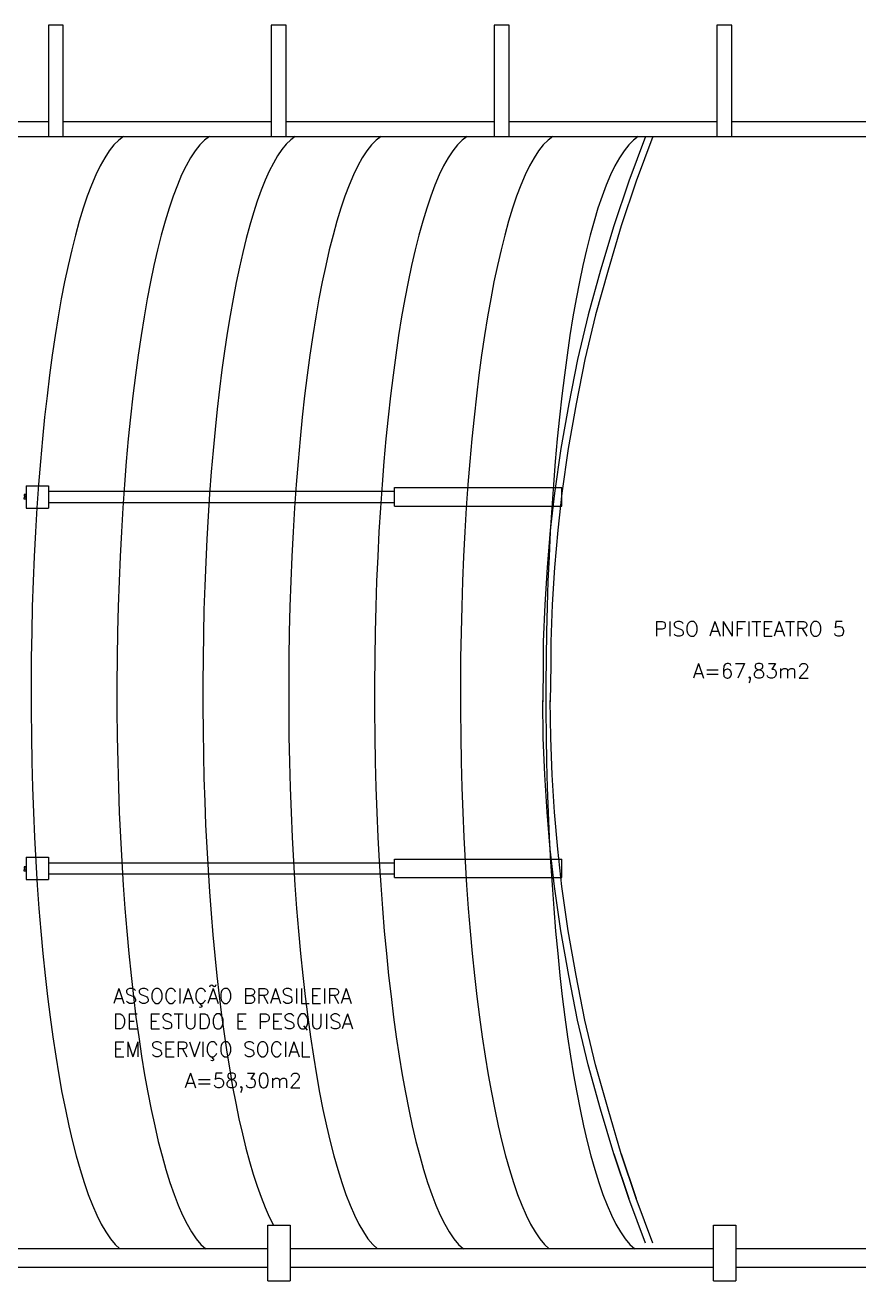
# Model space of a CAD drawing. Extents: x -248 to -11, y 347 to 447.
# Drawn here: x -129.58 to -118.36, y 416.63 to 433.53 of the extents above; entities that cross this region are included whole.
import ezdxf

# ---------------------------------------------------------------- set-up
doc = ezdxf.new("R2010")
doc.units = 0
doc.header["$LTSCALE"] = 0.02
doc.header["$MEASUREMENT"] = 0
doc.header["$PDMODE"] = 99
doc.layers.get('0').update_dxf_attribs({"linetype": 'CONTINUOUS'})
doc.layers.get('DEFPOINTS').update_dxf_attribs({"linetype": 'CONTINUOUS'})
for name, color, linetype in [('ALV', 2, 'CONTINUOUS'), ('AREA', 2, 'CONTINUOUS'), ('DIV', 2, 'CONTINUOUS'), ('ESTR', 3, 'CONTINUOUS'), ('LAYOUT-ANF', 1, 'CONTINUOUS'), ('TEXTO', 2, 'CONTINUOUS'), ('TEXTO-CENTRO-CUSTO', 2, 'CONTINUOUS')]:
    doc.layers.add(name, color=color, linetype=linetype)
doc.styles.add('1', font='romans.shx', dxfattribs={"height": 1.1})
doc.styles.add('UNB-100', font='simplex.shx', dxfattribs={"height": 0.2})
doc.dimstyles.new('1-600', dxfattribs={"dimtxt": 1.1, "dimasz": 2.5, "dimexe": 2, "dimexo": 4, "dimgap": 0.2, "dimtad": 1, "dimdec": 0, "dimzin": 4, "dimdsep": 46, "dimlunit": 6, "dimtxsty": '1', "dimblk1": 'NONE', "dimblk2": 'NONE', "dimsah": 1, "dimcen": 0, "dimclrd": 2, "dimclre": 2, "dimclrt": 2, "dimadec": 0, "dimazin": 0, "dimtfac": 1, "dimtdec": 0, "dimtmove": 2, "dimatfit": 3, "dimldrblk": 'NONE', "dimfxl": 0, "dimtolj": 1, "dimtzin": 0, "dimarcsym": 0})

# ---------------------------------------------------------------- blocks, each defined once
blk = doc.blocks.new('PILAR-SSS')
blk.add_lwpolyline([(0, 0), (0, -1.5), (0.2, -1.5), (0.2, 0)], close=True)
blk = doc.blocks.new('PISOANF-SSS')
for p, q in [((0, 0), (-0.224, -0.6)), ((-0.224, -0.6), (-0.427, -1.2)), ((-0.427, -1.2), (-0.603, -1.8)), ((-0.603, -1.8), (-0.772, -2.4)), ((-0.772, -2.4), (-0.914, -3)), ((-0.914, -3), (-1.032, -3.6)), ((-1.032, -3.6), (-1.14, -4.2)), ((-1.14, -4.2), (-1.223, -4.8)), ((-1.223, -4.8), (-1.28, -5.3)), ((-1.28, -5.3), (-1.324, -5.8)), ((-1.324, -5.8), (-1.355, -6.3)), ((-1.355, -6.3), (-1.374, -6.8)), ((-1.374, -6.8), (-1.374, -7.111)), ((-1.374, -7.111), (-1.38, -7.611)), ((-1.374, -8.093), (-1.38, -7.593)), ((-1.355, -8.593), (-1.374, -8.093)), ((-1.324, -9.093), (-1.355, -8.593)), ((-1.28, -9.593), (-1.324, -9.093)), ((-1.223, -10.093), (-1.28, -9.593)), ((-1.14, -10.693), (-1.223, -10.093)), ((-1.032, -11.293), (-1.14, -10.693)), ((-0.914, -11.893), (-1.032, -11.293)), ((-0.772, -12.493), (-0.914, -11.893)), ((-0.603, -13.093), (-0.772, -12.493)), ((-0.427, -13.693), (-0.603, -13.093))]:
    blk.add_line(p, q)
blk.add_lwpolyline([(-0.224, -14.293), (-0.427, -13.693)], close=True)
blk.add_lwpolyline([(0, -14.893), (-0.224, -14.293)])
blk = doc.blocks.new('*D54')
at = {"layer": 'DEFPOINTS', "color": 0}
for p in [(-151.511, 440.03), (-151.511, 433.53), (-120.269, 433.53)]:
    blk.add_point(p, dxfattribs=at)
at = {"layer": 'TEXTO-CENTRO-CUSTO', "color": 2, "lineweight": -2}
for p, q in [((-151.511, 437.53), (-151.511, 442.03)), ((-120.269, 440.03), (-151.511, 440.03))]:
    blk.add_line(p, q, dxfattribs=at)
at = {"layer": 'TEXTO-CENTRO-CUSTO', "color": 2, "insert": (-135.89, 440.832), "char_height": 1.1, "attachment_point": 5, "style": '1'}
blk.add_mtext('\\A1;Oficina Química', dxfattribs=at)
blk = doc.blocks.new('_NONE')
at = {"color": 0, "linetype": 'ByBlock'}
blk.add_circle((0, 0), 0.25, dxfattribs=at)
blk = doc.blocks.new('*D52')
at = {"color": 2, "linetype": 'ByBlock'}
for p, q in [((-120.269, 437.53), (-120.269, 442.03)), ((-117.269, 440.03), (-120.269, 440.03))]:
    blk.add_line(p, q, dxfattribs=at)
at = {"layer": 'DEFPOINTS', "color": 0, "linetype": 'ByBlock'}
for p in [(-120.269, 440.03), (-120.269, 433.53), (-117.269, 433.53)]:
    blk.add_point(p, dxfattribs=at)
blk = doc.blocks.new('MTINI-SSS')
for p, q in [((-0.03, 0.008), (-0.03, 0.028)), ((-0.03, 0.028), (-0.008, 0.028)), ((-0.03, 0.008), (-0.02, 0.008)), ((-0.02, 0), (-0.02, 0.008)), ((-0.001, 0), (-0.02, 0)), ((-0.008, 0.019), (-0.008, 0.028)), ((0.008, 0.019), (-0.008, 0.019)), ((0.005, 0), (-0.005, 0)), ((0.02, 0), (-0.001, 0)), ((0, -0.005), (0, 0.005)), ((0.008, 0.019), (0.008, 0.028)), ((0.03, 0.028), (0.008, 0.028)), ((0.03, 0.008), (0.02, 0.008)), ((0.02, 0), (0.02, 0.008)), ((0.03, 0.008), (0.03, 0.028))]:
    blk.add_line(p, q)

msp = doc.modelspace()

# ---------------------------------------------------------------- linework, layer by layer
at = {"layer": 'ALV'}
for p, q in [((-132.069, 432.23), (-129.269, 432.23)), ((-129.069, 432.23), (-126.269, 432.23)), ((-126.069, 432.23), (-123.269, 432.23)), ((-123.069, 432.23), (-120.269, 432.23)), ((-120.069, 432.23), (-117.269, 432.23)), ((-132.069, 432.03), (-129.269, 432.03)), ((-129.069, 432.03), (-126.269, 432.03)), ((-126.069, 432.03), (-123.269, 432.03)), ((-123.069, 432.03), (-120.269, 432.03)), ((-120.069, 432.03), (-117.269, 432.03)), ((-124.609, 427.305), (-122.359, 427.305)), ((-129.269, 427.255), (-124.609, 427.255)), ((-129.269, 427.105), (-124.609, 427.105)), ((-124.609, 427.055), (-122.359, 427.055)), ((-129.269, 422.255), (-124.609, 422.255)), ((-124.609, 422.305), (-122.359, 422.305)), ((-129.269, 422.105), (-124.609, 422.105)), ((-124.609, 422.055), (-122.359, 422.055)), ((-126.316, 417.058), (-132.016, 417.058)), ((-120.316, 417.058), (-126.016, 417.058)), ((-117.269, 417.058), (-120.016, 417.058)), ((-126.316, 416.808), (-132.016, 416.808)), ((-120.316, 416.808), (-126.016, 416.808)), ((-114.316, 416.808), (-120.016, 416.808))]:
    msp.add_line(p, q, dxfattribs=at)
at = {"layer": 'DIV'}
for p, q in [((-129.576, 427.18), (-129.563, 427.18)), ((-129.569, 427.186), (-129.569, 427.173)), ((-129.576, 422.172), (-129.563, 422.172)), ((-129.569, 422.178), (-129.569, 422.166))]:
    msp.add_line(p, q, dxfattribs=at)
at = {"layer": 'ESTR'}
for p, q in [((-129.569, 427.33), (-129.269, 427.33)), ((-129.569, 427.33), (-129.569, 427.03)), ((-129.569, 427.33), (-129.569, 427.03)), ((-129.269, 427.33), (-129.269, 427.03)), ((-124.609, 427.055), (-124.609, 427.305)), ((-122.359, 427.055), (-122.359, 427.305)), ((-129.569, 427.03), (-129.269, 427.03)), ((-129.569, 422.33), (-129.269, 422.33)), ((-129.569, 422.33), (-129.569, 422.03)), ((-129.269, 422.33), (-129.269, 422.03)), ((-124.609, 422.055), (-124.609, 422.305)), ((-122.359, 422.055), (-122.359, 422.305)), ((-129.569, 422.03), (-129.269, 422.03)), ((-126.316, 417.377), (-126.016, 417.377)), ((-126.316, 416.627), (-126.316, 417.377)), ((-126.016, 417.377), (-126.016, 416.627)), ((-120.316, 417.377), (-120.016, 417.377)), ((-120.316, 416.627), (-120.316, 417.377)), ((-120.016, 417.377), (-120.016, 416.627)), ((-126.316, 416.627), (-126.017, 416.627)), ((-120.316, 416.627), (-120.017, 416.627))]:
    msp.add_line(p, q, dxfattribs=at)
at = {"layer": 'LAYOUT-ANF'}
for centre, start_param, end_param in [((-128.097, 424.527), 3.256382, 6.133401), ((-126.941, 424.527), 3.256382, 6.133401), ((-125.785, 424.527), 3.256382, 5.954806), ((-124.629, 424.527), 3.256382, 6.133401), ((-123.473, 424.527), 3.256381, 6.1334), ((-122.317, 424.527), 3.256381, 6.1334), ((-121.167, 424.527), 3.256381, 6.1334)]:
    msp.add_ellipse(centre, major_axis=(0, -7.553), ratio=0.186182, start_param=start_param, end_param=end_param, dxfattribs=at)

# ---------------------------------------------------------------- block references
at = {"layer": 'DIV', "rotation": 90}
for p in [(-129.569, 427.18), (-129.569, 422.172)]:
    msp.add_blockref('MTINI-SSS', p, dxfattribs=at)
at = {"layer": 'ESTR'}
for p in [(-129.269, 433.53), (-126.269, 433.53), (-123.269, 433.53), (-120.269, 433.53)]:
    msp.add_blockref('PILAR-SSS', p, dxfattribs=at)
at = {"layer": 'ESTR', "rotation": 359.9999999764968}
for p in [(-121.233, 432.03), (-121.133, 432.03)]:
    msp.add_blockref('PISOANF-SSS', p, dxfattribs=at)

# ---------------------------------------------------------------- texts
at = {"layer": 'AREA', "style": 'UNB-100'}
for s, p in [('A=67,83m2', (-120.595, 424.738)), ('A=58,30m2', (-127.436, 419.224))]:
    msp.add_text(s, height=0.2, dxfattribs=at).set_placement(p)
at = {"layer": 'TEXTO', "style": 'UNB-100'}
for s, p in [('PISO ANFITEATRO 5', (-121.119, 425.304)), ('ASSOCIAÇÃO BRASILEIRA ', (-128.399, 420.363)), ('DE ESTUDO E PESQUISA ', (-128.399, 420.02)), ('EM SERVIÇO SOCIAL', (-128.399, 419.645))]:
    msp.add_text(s, height=0.2, dxfattribs=at).set_placement(p)

# ---------------------------------------------------------------- dimensions: what is measured, and where the dimension line sits
at = {"layer": 'TEXTO-CENTRO-CUSTO'}
for base, p1, p2, text, picture, middle in [((-151.511, 440.03), (-120.269, 433.53), (-151.511, 433.53), 'Oficina Química', '*D54', (-135.89, 440.832)), ((-120.269, 440.03), (-117.269, 433.53), (-120.269, 433.53), ' ', '*D52', (-118.769, 440.03))]:
    dim = msp.add_linear_dim(base=base, p1=p1, p2=p2, text=text, dimstyle='1-600', override={"dimse1": 1}, dxfattribs=at)
    dim.commit()
    dim.dimension.update_dxf_attribs({"geometry": picture, "text_midpoint": middle})

doc.saveas('drawing.dxf')
